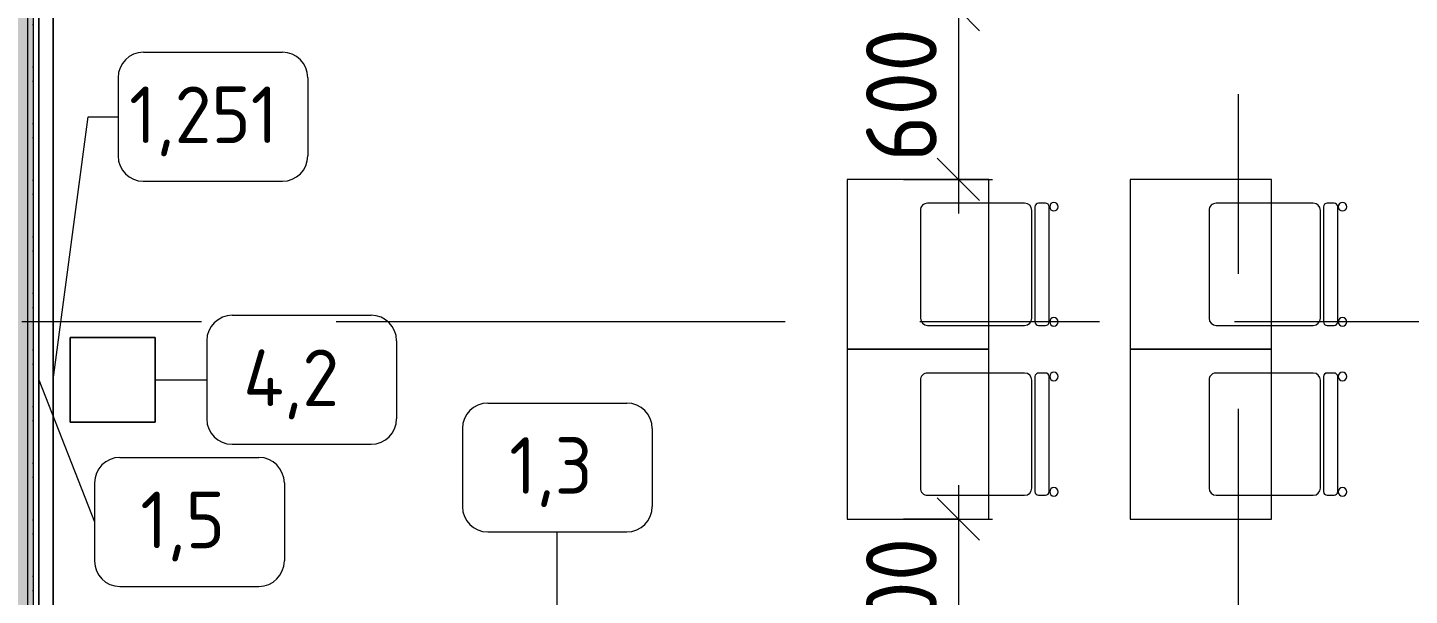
# Model space of a CAD drawing. Header units: millimetres. Extents: x -2766 to 205613, y -8553 to 29000.
# Drawn here: x 3730 to 8614, y 2633 to 4639 of the extents above; entities that cross this region are included whole.
import ezdxf

# ---------------------------------------------------------------- set-up
doc = ezdxf.new("R2010")
doc.units = ezdxf.units.MM
doc.linetypes.add('Осевая', pattern=[3175, 635, -476.25, 1587.5, -476.25])
for name, color, linetype, lineweight in [('A-ANNO-DIMS', 7, 'Continuous', 9), ('A-ANNO-DIMS-100', 7, 'Continuous', 9), ('I-FURN', 7, 'Continuous', 9), ('I-FURN-IDEN', 7, 'Continuous', 9), ('I-WALL', 7, 'Continuous', 9), ('Оси-2', 7, 'Осевая', 9)]:
    doc.layers.add(name, color=color, linetype=linetype, lineweight=lineweight)
for name, color, linetype, lineweight, true_color in [('A-WALL-1', 9, 'Continuous', 9, 0x808080), ('A-WALL-FNSH-1', 9, 'Continuous', 9, 0x808080), ('I-FURN-1', 9, 'Continuous', 9, 0x808080)]:
    doc.layers.add(name, color=color, linetype=linetype, lineweight=lineweight, true_color=true_color)
doc.styles.add('GOST Common', font='GOST_Common.ttf', dxfattribs={"height": 200})
doc.styles.add('ISOCPEUR', font='isocpeur.ttf', dxfattribs={"width": 0.9, "height": 250})
doc.dimstyles.new('ISO-2_5_0_9К_БОЛЬШОЙ', dxfattribs={"dimscale": 304.8, "dimtxt": 248.995294, "dimasz": 0.492126, "dimexe": 0.393701, "dimexo": 0.984252, "dimgap": 0, "dimtad": 1, "dimdec": 0, "dimrnd": 10, "dimzin": 0, "dimdsep": 46, "dimtxsty": 'ISOCPEUR', "dimblk1": 'OBLIQUE', "dimblk2": 'OBLIQUE', "dimsah": 1, "dimcen": 0.09, "dimdle": 0.393701, "dimazin": 0, "dimtfac": 1, "dimtdec": 4, "dimtix": 1, "dimtmove": 0, "dimatfit": 3, "dimfxl": 1, "dimtvp": 1, "dimtolj": 1, "dimtzin": 0, "dimarcsym": 2})

# ---------------------------------------------------------------- blocks, each defined once
blk = doc.blocks.new('Стол базовый прямоугольный - 1_7а-25476368-План расстановки мебели и оборудования 2 этажа в осях 1-12')
at = {"layer": 'I-FURN-1'}
for p, q in [((250, 300), (-250, 300)), ((-250, 300), (-250, -300)), ((250, -300), (250, 300)), ((-250, -300), (250, -300))]:
    blk.add_line(p, q, dxfattribs=at)
blk = doc.blocks.new('Стул Breuer - 1_9а-25403171-План расстановки мебели и оборудования 2 этажа в осях 1-12')
at = {"layer": 'I-FURN-1'}
for p, q in [((-215.9, 215.9), (-215.9, 0)), ((190.5, 241.3), (-190.5, 241.3)), ((215.9, 0), (215.9, 215.9)), ((-215.9, 0), (-215.9, -127)), ((215.9, -127), (215.9, 0)), ((-215.9, -176.2), (-215.9, -200.8)), ((203.2, -163.5), (-203.2, -163.5)), ((-190.5, -152.4), (190.5, -152.4)), ((215.9, -200.8), (215.9, -176.2)), ((-203.2, -213.5), (203.2, -213.5))]:
    blk.add_line(p, q, dxfattribs=at)
for centre, radius, start, end in [((-190.5, 215.9), 25.4, 90, 180), ((190.5, 215.9), 25.4, 0, 90), ((-190.5, -127), 25.4, 180, 270), ((190.5, -127), 25.4, 270, 360), ((-203.2, -176.2), 12.7, 90, 180), ((203.2, -176.2), 12.7, 360, 90), ((-203.5, -230.6), 15.1, 360, 180), ((-203.5, -230.6), 15.1, 180, 360), ((-203.2, -200.8), 12.7, 180, 270), ((203.7, -230.6), 15.1, 360, 180), ((203.7, -230.6), 15.1, 180, 360), ((203.2, -200.8), 12.7, 270, 360)]:
    blk.add_arc(centre, radius, start, end, dxfattribs=at)
blk = doc.blocks.new('Стул Breuer - 1_9а-V79-План расстановки мебели и оборудования 2 этажа в осях 1-12')
at = {"layer": 'I-FURN-1'}
for p, q in [((-215.9, 215.9), (-215.9, 0)), ((190.5, 241.3), (-190.5, 241.3)), ((215.9, 0), (215.9, 215.9)), ((-215.9, 0), (-215.9, -127)), ((215.9, -127), (215.9, 0)), ((-215.9, -176.2), (-215.9, -200.8)), ((203.2, -163.5), (-203.2, -163.5)), ((-190.5, -152.4), (190.5, -152.4)), ((215.9, -200.8), (215.9, -176.2)), ((-203.2, -213.5), (203.2, -213.5))]:
    blk.add_line(p, q, dxfattribs=at)
for centre, radius, start, end in [((-190.5, 215.9), 25.4, 135, 180), ((-190.5, 215.9), 25.4, 90, 135), ((190.5, 215.9), 25.4, 0, 90), ((-190.5, -127), 25.4, 180, 270), ((190.5, -127), 25.4, 270, 360), ((-203.2, -176.2), 12.7, 90, 180), ((203.2, -176.2), 12.7, 360, 90), ((-203.5, -230.6), 15.1, 360, 180), ((-203.5, -230.6), 15.1, 180, 360), ((-203.2, -200.8), 12.7, 180, 270), ((203.7, -230.6), 15.1, 360, 180), ((203.7, -230.6), 15.1, 180, 360), ((203.2, -200.8), 12.7, 270, 360)]:
    blk.add_arc(centre, radius, start, end, dxfattribs=at)
blk = doc.blocks.new('Стул Breuer - 1_9а-V80-План расстановки мебели и оборудования 2 этажа в осях 1-12')
at = {"layer": 'I-FURN-1'}
for p, q in [((-215.9, 215.9), (-215.9, 20)), ((190.5, 241.3), (-190.5, 241.3)), ((215.9, 20), (215.9, 215.9)), ((-215.9, 20), (-215.9, -127)), ((215.9, -127), (215.9, 20)), ((-215.9, -176.2), (-215.9, -200.8)), ((203.2, -163.5), (-203.2, -163.5)), ((-190.5, -152.4), (190.5, -152.4)), ((215.9, -200.8), (215.9, -176.2)), ((-203.2, -213.5), (203.2, -213.5))]:
    blk.add_line(p, q, dxfattribs=at)
for centre, radius, start, end in [((-190.5, 215.9), 25.4, 90, 180), ((190.5, 215.9), 25.4, 0, 90), ((-190.5, -127), 25.4, 180, 270), ((190.5, -127), 25.4, 270, 360), ((-203.2, -176.2), 12.7, 90, 180), ((203.2, -176.2), 12.7, 360, 90), ((-203.5, -230.6), 15.1, 360, 180), ((-203.5, -230.6), 15.1, 180, 360), ((-203.2, -200.8), 12.7, 180, 270), ((203.7, -230.6), 15.1, 360, 180), ((203.7, -230.6), 15.1, 180, 360), ((203.2, -200.8), 12.7, 270, 360)]:
    blk.add_arc(centre, radius, start, end, dxfattribs=at)
blk = doc.blocks.new('Стул Breuer - 1_9а-V81-План расстановки мебели и оборудования 2 этажа в осях 1-12')
at = {"layer": 'I-FURN-1'}
for p, q in [((-215.9, 215.9), (-215.9, 20)), ((190.5, 241.3), (-190.5, 241.3)), ((215.9, 20), (215.9, 215.9)), ((-215.9, 20), (-215.9, -127)), ((215.9, -127), (215.9, 20)), ((-215.9, -176.2), (-215.9, -200.8)), ((203.2, -163.5), (-203.2, -163.5)), ((-190.5, -152.4), (190.5, -152.4)), ((215.9, -200.8), (215.9, -176.2)), ((-203.2, -213.5), (203.2, -213.5))]:
    blk.add_line(p, q, dxfattribs=at)
for centre, radius, start, end in [((-190.5, 215.9), 25.4, 90, 180), ((190.5, 215.9), 25.4, 60, 90), ((190.5, 215.9), 25.4, 0, 60), ((-190.5, -127), 25.4, 180, 270), ((190.5, -127), 25.4, 270, 360), ((-203.2, -176.2), 12.7, 90, 180), ((203.2, -176.2), 12.7, 360, 90), ((-203.5, -230.6), 15.1, 360, 180), ((-203.5, -230.6), 15.1, 180, 360), ((-203.2, -200.8), 12.7, 180, 270), ((203.7, -230.6), 15.1, 360, 180), ((203.7, -230.6), 15.1, 180, 360), ((203.2, -200.8), 12.7, 270, 360)]:
    blk.add_arc(centre, radius, start, end, dxfattribs=at)
blk = doc.blocks.new('Зеркало обычное - Доска-32858947-План расстановки мебели и оборудования 2 этажа в осях 1-12')
at = {"layer": 'I-FURN'}
h = blk.add_hatch(dxfattribs=at)
h.set_pattern_fill('FP_89', color=256, style=0, pattern_type=2)
h.set_pattern_definition([(45, (50, 50), (-199.9995, 0), [141.421, -141.421]), (45, (100, 50), (-199.9995, 0), [70.711, -212.132]), (45, (50, 100), (-199.9995, 0), [70.711, -212.132])])
h.paths.add_polyline_path([(-2005, 40), (2005, 40), (2005, 60), (-2005, 60)])
at = {"layer": 'I-FURN-1'}
for p, q in [((-2025, 60), (-2025, 40)), ((-2025, 40), (-2025, 60)), ((-2005, 60), (-2005, 40)), ((-2005, 40), (-2005, 60)), ((-2005, 40), (-2005, 60)), ((-2005, 40), (-2005, 60)), ((2005, 40), (2005, 60)), ((2005, 60), (2005, 58.1)), ((2005, 60), (2005, 40)), ((2005, 58.1), (2005, 60)), ((2005, 58.1), (2005, 40)), ((2005, 40), (2005, 58.1)), ((2025, 40), (2025, 60)), ((2025, 60), (2025, 58.1)), ((2025, 58.1), (2025, 40)), ((-2025, 40), (2025, 40)), ((-2005, 40), (-2025, 40)), ((-2005, 40), (2005, 40)), ((1283.5, 40), (-2005, 40)), ((2005, 40), (-2005, 40)), ((-2005, 40), (2005, 40)), ((1283.5, 40), (-2005, 40)), ((2005, 40), (1283.5, 40)), ((2005, 40), (1283.5, 40)), ((2025, 40), (2005, 40))]:
    blk.add_line(p, q, dxfattribs=at)
blk = doc.blocks.new('Марка_Мебель - В прямоуг_Balcon_Марка-25523697-План расстановки мебели и оборудования 2 этажа в осях 1-12')
at = {"layer": 'I-FURN-IDEN'}
for p, q in [((-2.455, 2.278), (2.455, 2.278)), ((-3.355, 1.378), (-3.355, -1.384)), ((3.355, 1.378), (3.355, -1.378)), ((-2.461, -2.278), (2.455, -2.278))]:
    blk.add_line(p, q, dxfattribs=at)
for centre, radius, start, end in [((-2.455, 1.378), 0.9, 90, 180), ((2.455, 1.378), 0.9, 0, 90), ((-2.461, -1.384), 0.893, 180, 270), ((2.455, -1.378), 0.9, 270, 0)]:
    blk.add_arc(centre, radius, start, end, dxfattribs=at)
blk = doc.blocks.new('DIMBLOCK26-План расстановки мебели и оборудования 2 этажа в осях 1-12')
at = {"layer": 'A-ANNO-DIMS-100'}
for p, q in [((7019.8, 3022.5), (7019.8, 2182.5)), ((6825.8, 2902.5), (7139.8, 2902.5)), ((7019.8, 2902.5), (6825.8, 2902.5)), ((6825.8, 2302.5), (7139.8, 2302.5)), ((7019.8, 2302.5), (6825.8, 2302.5))]:
    blk.add_line(p, q, dxfattribs=at)
at = {"layer": 'A-ANNO-DIMS-100', "lineweight": 20}
for p, q in [((7019.8, 2902.5), (6944.8, 2977.5)), ((7019.8, 2902.5), (7094.8, 2827.5)), ((7019.8, 2302.5), (6944.8, 2377.5)), ((7019.8, 2302.5), (7094.8, 2227.5))]:
    blk.add_line(p, q, dxfattribs=at)
at = {"layer": 'A-ANNO-DIMS-100', "color": 0, "insert": (6693.2, 2365.5), "char_height": 250, "width": 568.858, "attachment_point": 1, "rotation": 90, "line_spacing_factor": 1.149209, "style": 'ISOCPEUR'}
blk.add_mtext('600', dxfattribs=at)
blk = doc.blocks.new('_Oblique')
at = {"color": 0, "linetype": 'ByBlock', "lineweight": -2}
blk.add_line((-0.5, -0.5), (0.5, 0.5), dxfattribs=at)
blk = doc.blocks.new('DIMBLOCK27-План расстановки мебели и оборудования 2 этажа в осях 1-12')
at = {"layer": 'A-ANNO-DIMS-100'}
for p, q in [((7019.8, 4822.5), (7019.8, 3982.5)), ((6825.8, 4702.5), (7139.8, 4702.5)), ((7019.8, 4702.5), (6825.8, 4702.5)), ((6825.8, 4102.5), (7139.8, 4102.5)), ((7019.8, 4102.5), (6825.8, 4102.5))]:
    blk.add_line(p, q, dxfattribs=at)
at = {"layer": 'A-ANNO-DIMS-100', "lineweight": 20}
for p, q in [((7019.8, 4702.5), (6944.8, 4777.5)), ((7019.8, 4702.5), (7094.8, 4627.5)), ((7019.8, 4102.5), (6944.8, 4177.5)), ((7019.8, 4102.5), (7094.8, 4027.5))]:
    blk.add_line(p, q, dxfattribs=at)
at = {"layer": 'A-ANNO-DIMS-100', "color": 0, "insert": (6693.2, 4165.5), "char_height": 250, "width": 568.858, "attachment_point": 1, "rotation": 90, "line_spacing_factor": 1.149209, "style": 'ISOCPEUR'}
blk.add_mtext('600', dxfattribs=at)

msp = doc.modelspace()

# ---------------------------------------------------------------- hatches: boundary and pattern name
at = {"layer": 'I-WALL'}
h = msp.add_hatch(dxfattribs=at)
h.set_pattern_fill('FP_15', color=256, style=0, pattern_type=2)
h.set_pattern_definition([(45, (0, 0), (-57.0246, 57.0246), []), (45, (57.025, 0), (-57.0246, 57.0246), [100.806, -20.161, 3.353, -16.808])])
h.paths.add_polyline_path([(3510, -100), (3730, -100), (3730, 7900), (3510, 7900), (3510, -70)])
h = msp.add_hatch(dxfattribs=at)
h.set_pattern_fill('FP_87', color=256, style=0, pattern_type=2)
h.set_pattern_definition([(0, (0, 0), (121.92, 30.48), [10.058, -81.382, 10.058, -81.382, -487.68]), (0, (0, 0), (121.92, 30.48), [-182.88, 10.058, -172.822, 10.058, -81.382, -213.36]), (0, (0, 0), (121.92, 30.48), [-457.2, 10.058, -50.902, 10.058, -142.342]), (120, (45.72, 15.24), (-87.35645, 90.34582), [10.058, -81.382, 10.058, -81.382, -487.68]), (120, (45.72, 15.24), (-87.35645, 90.34582), [-182.88, 10.058, -172.822, 10.058, -81.382, -213.36]), (120, (45.72, 15.24), (-87.35645, 90.34582), [-457.2, 10.058, -50.902, 10.058, -142.342]), (240, (60.96, 76.2), (-34.56355, -120.82582), [10.058, -81.382, 10.058, -81.382, -487.68]), (240, (60.96, 76.2), (-34.56355, -120.82582), [-182.88, 10.058, -172.822, 10.058, -81.382, -213.36]), (240, (60.96, 76.2), (-34.56355, -120.82582), [-457.2, 10.058, -50.902, 10.058, -142.342])])
h.paths.add_polyline_path([(3730, 140), (3750, 140), (3750, 7680), (3730, 7680), (3730, 191.6)])

# ---------------------------------------------------------------- linework, layer by layer
at = {"layer": 'A-WALL-1'}
msp.add_line((3730, 7900), (3730, -100), dxfattribs=at)
at = {"layer": 'A-WALL-FNSH-1'}
for p, q in [((3750, 7679), (3750, 140)), ((3751, 140), (3751, 7679))]:
    msp.add_line(p, q, dxfattribs=at)
at = {"layer": 'I-FURN-1'}
for p, q in [((3819.9, 1369.5), (3819.9, 4678)), ((3819.9, 4678), (3819.9, 1369.5)), ((4180.7, 3544.5), (3880.7, 3544.5)), ((3880.7, 3544.5), (3880.7, 3244.5)), ((3880.7, 3244.5), (3880.7, 3544.5)), ((3880.7, 3544.5), (4180.7, 3544.5)), ((4180.7, 3244.5), (4180.7, 3544.5)), ((4180.7, 3544.5), (4180.7, 3244.5)), ((3880.7, 3244.5), (4180.7, 3244.5)), ((4180.7, 3244.5), (3880.7, 3244.5))]:
    msp.add_line(p, q, dxfattribs=at)
at = {"layer": 'I-FURN-IDEN'}
for p, q in [((3819.9, 3394.5), (3943.6, 4323.9)), ((3943.6, 4323.9), (4049.5, 4323.9)), ((3770, 3394.5), (3966.4, 2892.3)), ((4180.7, 3394.5), (4363.2, 3394.5)), ((5602.2, 2400.2), (5602.2, 2856.9))]:
    msp.add_line(p, q, dxfattribs=at)
at = {"layer": 'Оси-2'}
for p, q in [((8010, 593.7), (8010, 24898.1)), ((534, 3600), (35990, 3600))]:
    msp.add_line(p, q, dxfattribs=at)

# ---------------------------------------------------------------- block references
at = {"layer": 'I-FURN-1'}
for name, p, rotation in [('Зеркало обычное - Доска-32858947-План расстановки мебели и оборудования 2 этажа в осях 1-12', (3810, 3394.5), 89.9999999999998), ('Стул Breuer - 1_9а-25403171-План расстановки мебели и оборудования 2 этажа в осях 1-12', (7126.9, 3802.5), 89.99999999999959), ('Стул Breuer - 1_9а-V80-План расстановки мебели и оборудования 2 этажа в осях 1-12', (8146.9, 3802.5), 89.99999999999959), ('Стул Breuer - 1_9а-V79-План расстановки мебели и оборудования 2 этажа в осях 1-12', (7126.9, 3202.5), 89.99999999999959), ('Стул Breuer - 1_9а-V81-План расстановки мебели и оборудования 2 этажа в осях 1-12', (8146.9, 3202.5), 89.99999999999959)]:
    msp.add_blockref(name, p, dxfattribs=dict(at, rotation=rotation))
for p in [(6876.9, 3802.5), (7876.9, 3802.5), (6876.9, 3202.5), (7876.9, 3202.5)]:
    msp.add_blockref('Стол базовый прямоугольный - 1_7а-25476368-План расстановки мебели и оборудования 2 этажа в осях 1-12', p, dxfattribs=at)
at = {"layer": 'I-FURN-IDEN', "xscale": 99.99999999999993, "yscale": 99.99999999999993, "zscale": 99.99999999999993}
for p in [(4384.9, 4323.9), (4698.7, 3394.5), (5602.2, 3084.7), (4301.8, 2892.3)]:
    msp.add_blockref('Марка_Мебель - В прямоуг_Balcon_Марка-25523697-План расстановки мебели и оборудования 2 этажа в осях 1-12', p, dxfattribs=at)

# ---------------------------------------------------------------- texts
at = {"layer": 'I-FURN-IDEN', "char_height": 200, "attachment_point": 1, "style": 'GOST Common'}
for s, insert, width in [('1,251', (4088.9, 4430.9), 681.434), ('4,2', (4492.2, 3501.5), 464.979), ('1,3', (5432.2, 3191.7), 376.793), ('1,5', (4128.3, 2999.4), 384.81)]:
    msp.add_mtext(s, dxfattribs=dict(at, insert=insert, width=width))

# ---------------------------------------------------------------- dimensions: what is measured, and where the dimension line sits
at = {"layer": 'A-ANNO-DIMS'}
for base, p1, p2, picture, middle in [((7019.8, 4102.5), (7125.8, 4702.5), (7125.8, 4102.5), 'DIMBLOCK27-План расстановки мебели и оборудования 2 этажа в осях 1-12', (6894.8, 4402.5)), ((7019.8, 2302.5), (7125.8, 2902.5), (7125.8, 2302.5), 'DIMBLOCK26-План расстановки мебели и оборудования 2 этажа в осях 1-12', (6894.8, 2602.5))]:
    dim = msp.add_linear_dim(base=base, p1=p1, p2=p2, angle=90, dimstyle='ISO-2_5_0_9К_БОЛЬШОЙ', override={"dimpost": '<>', "dimfxl": 600}, dxfattribs=at)
    dim.commit()
    dim.dimension.update_dxf_attribs({"geometry": picture, "text_midpoint": middle})

doc.saveas('drawing.dxf')
